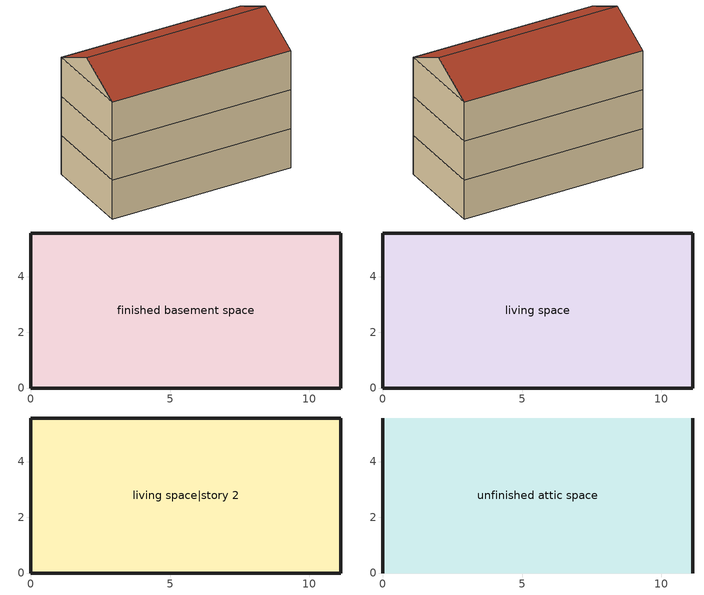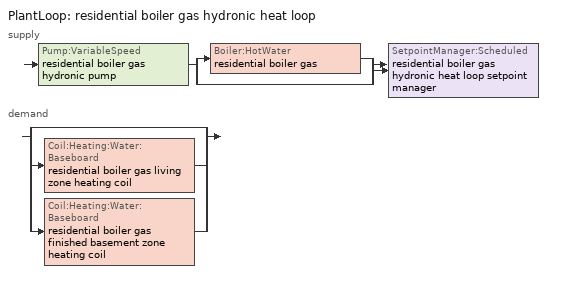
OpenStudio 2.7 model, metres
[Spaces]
finished basement space
 floor foundation: 0,0 0,5.56 11.13,5.56 11.13,0 z-2.44
 wall foundation: 0,5.56 0,0 11.13,0 11.13,5.56 0,5.56 z-2.44:0
living space
 floor to finished basement space: 0,0 0,5.56 11.13,5.56 11.13,0 z0
 wall outside: 0,5.56 0,0 11.13,0 11.13,5.56 0,5.56 z0:2.44
living space|story 2
 floor to living space: 0,0 0,5.56 11.13,5.56 11.13,0 z2.44
 wall outside: 0,5.56 0,0 11.13,0 11.13,5.56 0,5.56 z2.44:4.88
unfinished attic space
 floor to living space|story 2: 0,5.56 11.13,5.56 11.13,0 0,0 z4.88
 wall outside: 0,2.78,6.27 0,5.56,4.88 0,0,4.88; 11.13,2.78,6.27 11.13,0,4.88 11.13,5.56,4.88
 roof outside: 11.13,2.78,6.27 0,2.78,6.27 0,0,4.88 11.13,0,4.88; 0,2.78,6.27 11.13,2.78,6.27 11.13,5.56,4.88 0,5.56,4.88
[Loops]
PlantLoop 'residential boiler gas hydronic heat loop'
 supply: Pump:VariableSpeed 'residential boiler gas hydronic pump' > split
  | Boiler:HotWater 'residential boiler gas'
  | bypass
  join > SetpointManager:Scheduled 'residential boiler gas hydronic heat loop setpoint manager'
 demand: split
  | bypass
  | Coil:Heating:Water:Baseboard 'residential boiler gas living zone heating coil'
  | Coil:Heating:Water:Baseboard 'residential boiler gas finished basement zone heating coil'
[Building]
Building 1: North Axis {deg}=0; Standards Number of Stories=3; Standards Number of Above Ground Stories=2; Standards Building Type=singlefamilydetached; Standards Number of Living Units=1
[Site]
Denver Intl Ap_CO_USA: Latitude {deg}=39.83; Longitude {deg}=-104.65; Time Zone {hr}=-7; Elevation {m}=1650
[ClimateZones]
Climate Zone Institution Name 2=Building America; Climate Zone Document Year 2=0; Climate Zone Value 2=Cold
[Site:WaterMainsTemperature]
Calculation Method=Correlation; Annual Average Outdoor Air Temperature {C}=10.8753; Maximum Difference In Monthly Average Outdoor Air Temperatures {deltaC}=23.1524
[Site:GroundTemperature:Deep]
10.8753, 10.8753, 10.8753, 10.8753, 10.8753, 10.8753, 10.8753, 10.8753, 10.8753, 10.8753, 10.8753, 10.8753
[Material]
residential empd dummy: Roughness=Rough; Thickness {m}=0.001; Conductivity {W/m-K}=0.1; Density {kg/m3}=100; Specific Heat {J/kg-K}=100; Thermal Absorptance=0.9; Solar Absorptance=0.5; Visible Absorptance=0.1
[MaterialProperty:MoisturePenetrationDepth:Settings]
Material=residential empd dummy; Water Vapor Diffusion Resistance Factor=500; Moisture Equation Coefficient a=0.0069; Moisture Equation Coefficient b=0.9066; Moisture Equation Coefficient c=0.0404; Moisture Equation Coefficient d=22.1121; Surface Layer Penetration Depth {m}=0.1; Deep Layer Penetration Depth {m}=0; Coating Layer Thickness {m}=0; Coating Layer Water Vapor Diffusion Resistance Factor=0
[Construction]
residential empd dummy: residential empd dummy
[ThermalZone] Use Ideal Air Loads=No
Name | Thermostat
living zone | living zone temperature setpoint
unfinished attic zone
finished basement zone | finished basement zone temperature setpoint
[Sizing:Zone] Zone Cooling Design Supply Air Temperature Input Method=SupplyAirTemperature; Zone Cooling Design Supply Air Temperature {C}=14; Zone Cooling Design Supply Air Temperature Difference {deltaC}=11.11; Zone Heating Design Supply Air Temperature Input Method=SupplyAirTemperature; Zone Heating Design Supply Air Temperature {C}=40; Zone Heating Design Supply Air Temperature Difference {deltaC}=11.11; Zone Cooling Design Supply Air Humidity Ratio {kg-H2O/kg-air}=0.0085; Zone Heating Design Supply Air Humidity Ratio {kg-H2O/kg-air}=0.008; Cooling Design Air Flow Method=DesignDay; Heating Design Air Flow Method=DesignDay; Account for Dedicated Outdoor Air System=No; Dedicated Outdoor Air System Control Strategy=NeutralSupplyAir; Dedicated Outdoor Air Low Setpoint Temperature for Design {C}=autosize; Dedicated Outdoor Air High Setpoint Temperature for Design {C}=autosize
living zone; unfinished attic zone; finished basement zone
[Zone equipment]
living zone: residential boiler gas living zone convective water, residential room ac zone ptac
finished basement zone: residential boiler gas finished basement zone convective water
[Space]
Name | Space Type | Thermal Zone | Building Unit
living space; living space|story 2 | Space Type 1 | living zone | unit 1
unfinished attic space | Space Type 2 | unfinished attic zone
finished basement space | Space Type 3 | finished basement zone | unit 1
[SpaceType]
Name | Standards Space Type
Space Type 1 | living
Space Type 2 | unfinished attic
Space Type 3 | finished basement
[InternalMass:Definition]
residential empd dummy unfinished attic space: Construction=residential empd dummy; Design Level Calculation Method=SurfaceArea; Surface Area {m2}=61.9354
[InternalMass]
residential empd dummy unfinished attic space: Internal Mass Definition=residential empd dummy unfinished attic space; Space or SpaceType=unfinished attic space; Multiplier=1
[BuildingUnit]
unit 1: Building Unit Type=Residential
[PlantLoop]
residential boiler gas hydronic heat loop: Fluid Type=Water; Glycol Concentration=0; Maximum Loop Temperature {C}=100; Minimum Loop Temperature {C}=0; Minimum Loop Flow Rate {m3/s}=0; Plant Loop Volume {m3}=Autocalculate; Load Distribution Scheme=Optimal
[Sizing:Plant]
residential boiler gas hydronic heat loop: Loop Type=Heating; Design Loop Exit Temperature {C}=82.2222; Loop Design Temperature Difference {deltaC}=11.1111; Sizing Option=NonCoincident; Zone Timesteps in Averaging Window=1; Coincident Sizing Factor Mode=None
[Pump:VariableSpeed]
residential boiler gas hydronic pump: Rated Pump Head {Pa}=20000; Motor Efficiency=0.9; Fraction of Motor Inefficiencies to Fluid Stream=0; Coefficient 1 of the Part Load Performance Curve=0; Coefficient 2 of the Part Load Performance Curve=1; Coefficient 3 of the Part Load Performance Curve=0; Coefficient 4 of the Part Load Performance Curve=0; Pump Control Type=Intermittent; Skin Loss Radiative Fraction=0.5; Design Power Sizing Method=PowerPerFlowPerPressure; Design Electric Power per Unit Flow Rate {W/(m3/s)}=348701.1; Design Shaft Power per Unit Flow Rate per Unit Head {W-s/m3-Pa}=1.28205; Design Minimum Flow Rate Fraction=0
[Boiler:HotWater]
residential boiler gas: Fuel Type=NaturalGas; Nominal Thermal Efficiency=0.8; Efficiency Curve Temperature Evaluation Variable=LeavingBoiler; Normalized Boiler Efficiency Curve=NonCondensingBoilerEff; Design Water Outlet Temperature {C}=82.2222; Minimum Part Load Ratio=0.99; Maximum Part Load Ratio=1; Optimum Part Load Ratio=1; Water Outlet Upper Temperature Limit {C}=99.9; Boiler Flow Mode=ConstantFlow; Parasitic Electric Load {W}=76; Sizing Factor=1
[SetpointManager:Scheduled]
residential boiler gas hydronic heat loop setpoint manager: Control Variable=Temperature; Schedule=residential boiler gas hydronic heat supply setpoint
[Coil:Heating:Water:Baseboard] Heating Design Capacity Method=HeatingDesignCapacity; Heating Design Capacity {W}=autosize; Heating Design Capacity Per Floor Area {W/m2}=0; Fraction of Autosized Heating Design Capacity=0.8; Convergence Tolerance=0.001
residential boiler gas living zone heating coil; residential boiler gas finished basement zone heating coil
[ZoneHVAC:Baseboard:Convective:Water] Availability Schedule=residential heating season
Name | Heating Coil
residential boiler gas living zone convective water | residential boiler gas living zone heating coil
residential boiler gas finished basement zone convective water | residential boiler gas finished basement zone heating coil
[Coil:Cooling:DX:SingleSpeed]
residential room ac cooling coil: Availability Schedule=residential cooling season; Rated Total Cooling Capacity {W}=autosize; Rated Sensible Heat Ratio=0.65; Rated COP {W/W}=2.4911; Rated Air Flow Rate {m3/s}=autosize; Rated Evaporator Fan Power Per Volume Flow Rate {W/(m3/s)}=773.3; Total Cooling Capacity Function of Temperature Curve=RoomAC-Cap-fT; Total Cooling Capacity Function of Flow Fraction Curve=RoomAC-Cap-fFF; Energy Input Ratio Function of Temperature Curve=RoomAC-EIR-fT; Energy Input Ratio Function of Flow Fraction Curve=RoomAC-EIR-fFF; Part Load Fraction Correlation Curve=RoomAC-PLF-fPLR; Condenser Type=AirCooled; Evaporative Condenser Effectiveness=0.9; Evaporative Condenser Air Flow Rate {m3/s}=Autosize; Evaporative Condenser Pump Rated Power Consumption {W}=Autosize; Crankcase Heater Capacity {W}=0; Maximum Outdoor Dry-Bulb Temperature for Crankcase Heater Operation {C}=10; Basin Heater Capacity {W/K}=0; Basin Heater Setpoint Temperature {C}=2
[Fan:OnOff]
residential room ac supply fan: Availability Schedule=Always On Discrete; Fan Total Efficiency=1; Pressure Rise {Pa}=0; Maximum Flow Rate {m3/s}=autosize; Motor Efficiency=1; Motor In Airstream Fraction=0; Fan Power Ratio Function of Speed Ratio Curve=Fan On Off Power Curve; Fan Efficiency Ratio Function of Speed Ratio Curve=Fan On Off Efficiency Curve
[Coil:Heating:Electric]
residential room ac always off heating coil: Availability Schedule=Always Off Discrete
[ZoneHVAC:PackagedTerminalAirConditioner]
residential room ac zone ptac: Availability Schedule=Always On Discrete; Supply Air Flow Rate During Cooling Operation {m3/s}=Autosize; Supply Air Flow Rate During Heating Operation {m3/s}=Autosize; Supply Air Flow Rate When No Cooling or Heating is Needed {m3/s}=Autosize; Outdoor Air Flow Rate During Cooling Operation {m3/s}=Autosize; Outdoor Air Flow Rate During Heating Operation {m3/s}=Autosize; Outdoor Air Flow Rate When No Cooling or Heating is Needed {m3/s}=Autosize; Supply Air Fan=residential room ac supply fan; Heating Coil=residential room ac always off heating coil; Cooling Coil=residential room ac cooling coil; Fan Placement=DrawThrough; Supply Air Fan Operating Mode Schedule=Always Off Discrete
[ThermostatSetpoint:DualSetpoint] Heating Setpoint Temperature Schedule=residential heating setpoint; Cooling Setpoint Temperature Schedule=residential cooling setpoint
living zone temperature setpoint; finished basement zone temperature setpoint
[Curve:Bicubic]
NonCondensingBoilerEff: Coefficient1 Constant=1.11172; Coefficient2 x=0.0786141; Coefficient3 x**2=-0.400426; Coefficient4 y=0; Coefficient5 y**2=-0.000156783; Coefficient6 x*y=0.0093846; Coefficient7 x**3=0.234258; Coefficient8 y**3=1.32927e-06; Coefficient9 x**2*y=-0.0044467; Coefficient10 x*y**2=-1.22498e-05; Minimum Value of x=0.1; Maximum Value of x=1; Minimum Value of y=20; Maximum Value of y=80
[Schedule:Constant]
Name | Value
residential boiler gas hydronic heat supply setpoint | 82.2222
Always On Discrete | 1
Always Off Discrete | 0
[Curve:Biquadratic] Minimum Value of x=0; Maximum Value of x=100; Minimum Value of y=0; Maximum Value of y=100
Name | Coefficient1 Constant | Coefficient2 x | Coefficient3 x**2 | Coefficient4 y | Coefficient5 y**2 | Coefficient6 x*y
RoomAC-Cap-fT | 0.6405 | 0.01568 | 0.0004531 | 0.001615 | -0.0001825 | 6.614e-05
RoomAC-EIR-fT | 2.287 | -0.1732 | 0.004745 | 0.01662 | 0.000484 | -0.001306
[Curve:Quadratic] Coefficient3 x**2=0; Minimum Value of x=0; Minimum Curve Output=0
Name | Coefficient1 Constant | Coefficient2 x | Maximum Value of x | Maximum Curve Output
RoomAC-Cap-fFF | 0.887 | 0.1128 | 2 | 2
RoomAC-EIR-fFF | 1.763 | -0.6081 | 2 | 2
RoomAC-PLF-fPLR | 0.78 | 0.22 | 1 | 1
[Curve:Exponent]
Fan On Off Power Curve: Coefficient1 Constant=1; Coefficient2 Constant=0; Coefficient3 Constant=0; Minimum Value of x=0; Maximum Value of x=1
[Curve:Cubic]
Fan On Off Efficiency Curve: Coefficient1 Constant=1; Coefficient2 x=0; Coefficient3 x**2=0; Coefficient4 x**3=0; Minimum Value of x=0; Maximum Value of x=1
[Schedule:Ruleset]
Name | Default Day Schedule
residential heating season | Schedule Day 1
residential cooling season | Schedule Day 4
residential heating setpoint | Schedule Day 2
residential cooling setpoint | Schedule Day 3
[Schedule:Day]
Schedule Day 1; Schedule Day 4; Schedule Day 2; Schedule Day 3: 24, 0, 0
residential heating season allday1; residential heating season allday2; residential heating season allday3; residential heating season allday4; residential heating season allday5; residential heating season allday6; residential heating season allday7; residential heating season allday8; residential heating season allday9; residential heating season allday10; residential heating season allday11; residential heating season allday12; residential cooling season allday1; residential cooling season allday2; residential cooling season allday3; residential cooling season allday4; residential cooling season allday5; residential cooling season allday6; residential cooling season allday7; residential cooling season allday8; residential cooling season allday9; residential cooling season allday10; residential cooling season allday11; residential cooling season allday12: 24, 0, 1
residential heating setpoint allday1; residential heating setpoint allday2; residential heating setpoint allday3; residential heating setpoint allday4; residential heating setpoint allday5; residential heating setpoint allday6; residential heating setpoint allday7; residential heating setpoint allday8; residential heating setpoint allday9; residential heating setpoint allday10; residential heating setpoint allday11; residential heating setpoint allday12: 24, 0, 21.6667
residential cooling setpoint allday1; residential cooling setpoint allday2; residential cooling setpoint allday3; residential cooling setpoint allday4; residential cooling setpoint allday5; residential cooling setpoint allday6; residential cooling setpoint allday7; residential cooling setpoint allday8; residential cooling setpoint allday9; residential cooling setpoint allday10; residential cooling setpoint allday11; residential cooling setpoint allday12: 24, 0, 24.4444
[Schedule:Rule] Apply Sunday=Yes; Apply Monday=Yes; Apply Tuesday=Yes; Apply Wednesday=Yes; Apply Thursday=Yes; Apply Friday=Yes; Apply Saturday=Yes; Date Specification Type=DateRange; Start Day=1
Name | Schedule Ruleset | Rule Order | Day Schedule | Start Month | End Month | End Day
residential heating season allday ruleset1 | residential heating season | 11 | residential heating season allday1 | 1 | 1 | 31
residential heating season allday ruleset2 | residential heating season | 10 | residential heating season allday2 | 2 | 2 | 28
residential heating season allday ruleset3 | residential heating season | 9 | residential heating season allday3 | 3 | 3 | 31
residential heating season allday ruleset4 | residential heating season | 8 | residential heating season allday4 | 4 | 4 | 30
residential heating season allday ruleset5 | residential heating season | 7 | residential heating season allday5 | 5 | 5 | 31
residential heating season allday ruleset6 | residential heating season | 6 | residential heating season allday6 | 6 | 6 | 30
residential heating season allday ruleset7 | residential heating season | 5 | residential heating season allday7 | 7 | 7 | 31
residential heating season allday ruleset8 | residential heating season | 4 | residential heating season allday8 | 8 | 8 | 31
residential heating season allday ruleset9 | residential heating season | 3 | residential heating season allday9 | 9 | 9 | 30
residential heating season allday ruleset10 | residential heating season | 2 | residential heating season allday10 | 10 | 10 | 31
residential heating season allday ruleset11 | residential heating season | 1 | residential heating season allday11 | 11 | 11 | 30
residential heating season allday ruleset12 | residential heating season | 0 | residential heating season allday12 | 12 | 12 | 31
residential cooling season allday ruleset1 | residential cooling season | 11 | residential cooling season allday1 | 1 | 1 | 31
residential cooling season allday ruleset2 | residential cooling season | 10 | residential cooling season allday2 | 2 | 2 | 28
residential cooling season allday ruleset3 | residential cooling season | 9 | residential cooling season allday3 | 3 | 3 | 31
residential cooling season allday ruleset4 | residential cooling season | 8 | residential cooling season allday4 | 4 | 4 | 30
residential cooling season allday ruleset5 | residential cooling season | 7 | residential cooling season allday5 | 5 | 5 | 31
residential cooling season allday ruleset6 | residential cooling season | 6 | residential cooling season allday6 | 6 | 6 | 30
residential cooling season allday ruleset7 | residential cooling season | 5 | residential cooling season allday7 | 7 | 7 | 31
residential cooling season allday ruleset8 | residential cooling season | 4 | residential cooling season allday8 | 8 | 8 | 31
residential cooling season allday ruleset9 | residential cooling season | 3 | residential cooling season allday9 | 9 | 9 | 30
residential cooling season allday ruleset10 | residential cooling season | 2 | residential cooling season allday10 | 10 | 10 | 31
residential cooling season allday ruleset11 | residential cooling season | 1 | residential cooling season allday11 | 11 | 11 | 30
residential cooling season allday ruleset12 | residential cooling season | 0 | residential cooling season allday12 | 12 | 12 | 31
residential heating setpoint allday ruleset1 | residential heating setpoint | 11 | residential heating setpoint allday1 | 1 | 1 | 31
residential heating setpoint allday ruleset2 | residential heating setpoint | 10 | residential heating setpoint allday2 | 2 | 2 | 28
residential heating setpoint allday ruleset3 | residential heating setpoint | 9 | residential heating setpoint allday3 | 3 | 3 | 31
residential heating setpoint allday ruleset4 | residential heating setpoint | 8 | residential heating setpoint allday4 | 4 | 4 | 30
residential heating setpoint allday ruleset5 | residential heating setpoint | 7 | residential heating setpoint allday5 | 5 | 5 | 31
residential heating setpoint allday ruleset6 | residential heating setpoint | 6 | residential heating setpoint allday6 | 6 | 6 | 30
residential heating setpoint allday ruleset7 | residential heating setpoint | 5 | residential heating setpoint allday7 | 7 | 7 | 31
residential heating setpoint allday ruleset8 | residential heating setpoint | 4 | residential heating setpoint allday8 | 8 | 8 | 31
residential heating setpoint allday ruleset9 | residential heating setpoint | 3 | residential heating setpoint allday9 | 9 | 9 | 30
residential heating setpoint allday ruleset10 | residential heating setpoint | 2 | residential heating setpoint allday10 | 10 | 10 | 31
residential heating setpoint allday ruleset11 | residential heating setpoint | 1 | residential heating setpoint allday11 | 11 | 11 | 30
residential heating setpoint allday ruleset12 | residential heating setpoint | 0 | residential heating setpoint allday12 | 12 | 12 | 31
residential cooling setpoint allday ruleset1 | residential cooling setpoint | 11 | residential cooling setpoint allday1 | 1 | 1 | 31
residential cooling setpoint allday ruleset2 | residential cooling setpoint | 10 | residential cooling setpoint allday2 | 2 | 2 | 28
residential cooling setpoint allday ruleset3 | residential cooling setpoint | 9 | residential cooling setpoint allday3 | 3 | 3 | 31
residential cooling setpoint allday ruleset4 | residential cooling setpoint | 8 | residential cooling setpoint allday4 | 4 | 4 | 30
residential cooling setpoint allday ruleset5 | residential cooling setpoint | 7 | residential cooling setpoint allday5 | 5 | 5 | 31
residential cooling setpoint allday ruleset6 | residential cooling setpoint | 6 | residential cooling setpoint allday6 | 6 | 6 | 30
residential cooling setpoint allday ruleset7 | residential cooling setpoint | 5 | residential cooling setpoint allday7 | 7 | 7 | 31
residential cooling setpoint allday ruleset8 | residential cooling setpoint | 4 | residential cooling setpoint allday8 | 8 | 8 | 31
residential cooling setpoint allday ruleset9 | residential cooling setpoint | 3 | residential cooling setpoint allday9 | 9 | 9 | 30
residential cooling setpoint allday ruleset10 | residential cooling setpoint | 2 | residential cooling setpoint allday10 | 10 | 10 | 31
residential cooling setpoint allday ruleset11 | residential cooling setpoint | 1 | residential cooling setpoint allday11 | 11 | 11 | 30
residential cooling setpoint allday ruleset12 | residential cooling setpoint | 0 | residential cooling setpoint allday12 | 12 | 12 | 31
